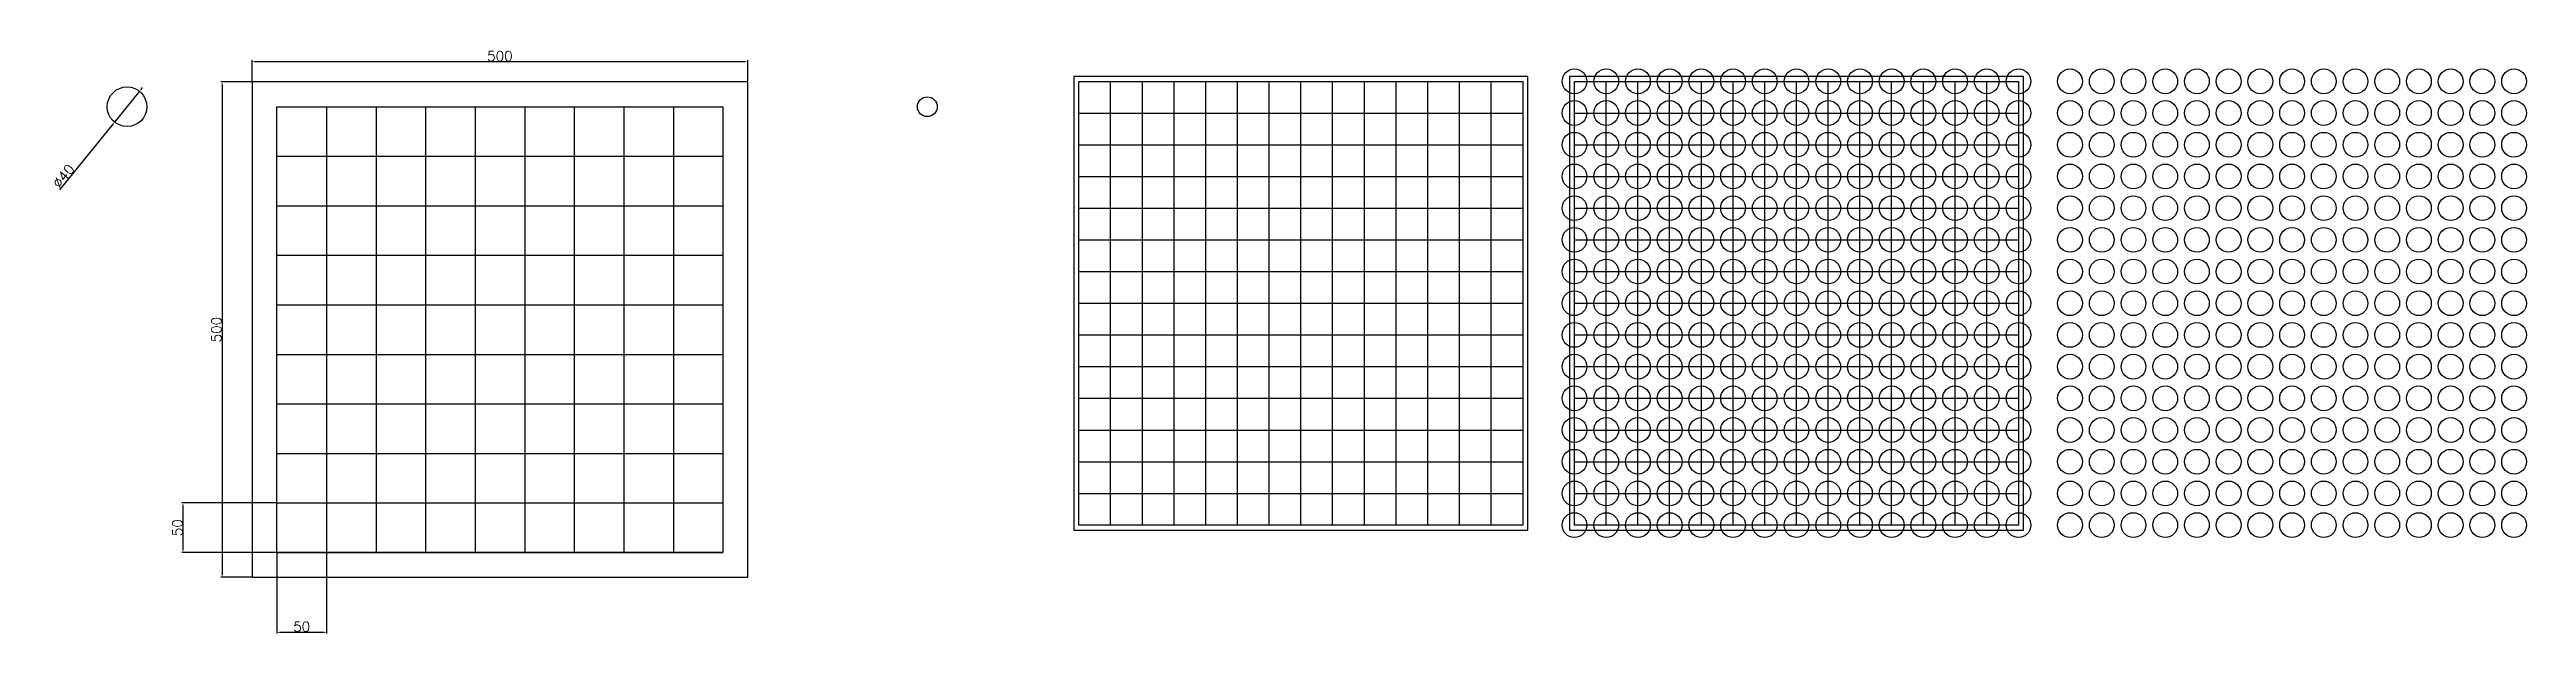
# Model space of a CAD drawing. Header units: millimetres. Extents: x 600 to 3099, y 147 to 737.
import ezdxf

# ---------------------------------------------------------------- set-up
doc = ezdxf.new("R2010")
doc.units = ezdxf.units.MM
doc.styles.get("Standard").update_dxf_attribs({"font": 'txt', "bigfont": 'gbcbig.shx'})
doc.dimstyles.new('ISO-25', dxfattribs={"dimtxt": 10, "dimasz": 2.5, "dimexe": 1.25, "dimexo": 0.625, "dimtad": 1, "dimtxsty": 'Standard', "dimcen": 2.5, "dimadec": 0, "dimazin": 0, "dimtfac": 1, "dimtmove": 0, "dimatfit": 3, "dimfxl": 1, "dimarcsym": 0})

# ---------------------------------------------------------------- blocks, each defined once
blk = doc.blocks.new('*D1')
at = {"color": 0, "lineweight": -2}
for p, q in [((804.1, 704.5), (804.1, 725.7)), ((1304.1, 704.5), (1304.1, 725.7)), ((806.6, 724.4), (1301.6, 724.4))]:
    blk.add_line(p, q, dxfattribs=at)
at = {"color": 0}
for points in [[(806.6, 724.8), (806.6, 724), (804.1, 724.4)], [(1301.6, 724.8), (1301.6, 724), (1304.1, 724.4)]]:
    blk.add_solid(points, dxfattribs=at)
at = {"layer": 'Defpoints', "color": 0}
for p in [(804.1, 703.9), (1304.1, 724.4), (1304.1, 703.9)]:
    blk.add_point(p, dxfattribs=at)
at = {"color": 0, "insert": (1054.1, 730), "char_height": 10, "attachment_point": 5}
blk.add_mtext('500', dxfattribs=at)
blk = doc.blocks.new('*D2')
at = {"color": 0, "lineweight": -2}
for p, q in [((803.5, 703.9), (772.5, 703.9)), ((773.7, 701.4), (773.7, 206.4)), ((803.5, 203.9), (772.5, 203.9))]:
    blk.add_line(p, q, dxfattribs=at)
at = {"color": 0}
for points in [[(773.3, 701.4), (774.2, 701.4), (773.7, 703.9)], [(773.3, 206.4), (774.2, 206.4), (773.7, 203.9)]]:
    blk.add_solid(points, dxfattribs=at)
at = {"layer": 'Defpoints', "color": 0}
for p in [(804.1, 703.9), (773.7, 203.9), (804.1, 203.9)]:
    blk.add_point(p, dxfattribs=at)
at = {"color": 0, "insert": (768.1, 453.9), "char_height": 10, "attachment_point": 5, "rotation": 90}
blk.add_mtext('500', dxfattribs=at)
blk = doc.blocks.new('*D3')
at = {"color": 0, "lineweight": -2}
for p, q in [((690.5, 694.4), (665.3, 663.3)), ((692.1, 696.3), (693.6, 698.3)), ((609.9, 595.1), (663.7, 661.4))]:
    blk.add_line(p, q, dxfattribs=at)
at = {"color": 0}
for points in [[(691.7, 696.6), (692.4, 696.1), (690.5, 694.4)], [(663.4, 661.6), (664, 661.1), (665.3, 663.3)]]:
    blk.add_solid(points, dxfattribs=at)
at = {"layer": 'Defpoints', "color": 0}
for p in [(690.5, 694.4), (665.3, 663.3)]:
    blk.add_point(p, dxfattribs=at)
at = {"color": 0, "insert": (613.8, 608.9), "char_height": 10, "attachment_point": 5, "rotation": 50.9368}
blk.add_mtext('∅40', dxfattribs=at)
blk = doc.blocks.new('*D4')
at = {"color": 0, "lineweight": -2}
for p, q in [((829.1, 228.2), (829.1, 147.1)), ((879.1, 228.2), (879.1, 147.1)), ((831.6, 148.3), (876.6, 148.3))]:
    blk.add_line(p, q, dxfattribs=at)
at = {"color": 0}
for points in [[(831.6, 148.8), (831.6, 147.9), (829.1, 148.3)], [(876.6, 148.8), (876.6, 147.9), (879.1, 148.3)]]:
    blk.add_solid(points, dxfattribs=at)
at = {"layer": 'Defpoints', "color": 0}
for p in [(829.1, 228.9), (879.1, 228.9), (879.1, 148.3)]:
    blk.add_point(p, dxfattribs=at)
at = {"color": 0, "insert": (854.1, 154), "char_height": 10, "attachment_point": 5}
blk.add_mtext('50', dxfattribs=at)
blk = doc.blocks.new('*D5')
at = {"color": 0, "lineweight": -2}
for p, q in [((828.5, 278.9), (733.1, 278.9)), ((734.3, 276.4), (734.3, 231.4)), ((828.5, 228.9), (733.1, 228.9))]:
    blk.add_line(p, q, dxfattribs=at)
at = {"color": 0}
for points in [[(733.9, 276.4), (734.7, 276.4), (734.3, 278.9)], [(733.9, 231.4), (734.7, 231.4), (734.3, 228.9)]]:
    blk.add_solid(points, dxfattribs=at)
at = {"layer": 'Defpoints', "color": 0}
for p in [(829.1, 278.9), (734.3, 228.9), (829.1, 228.9)]:
    blk.add_point(p, dxfattribs=at)
at = {"color": 0, "insert": (728.7, 253.9), "char_height": 10, "attachment_point": 5, "rotation": 90}
blk.add_mtext('50', dxfattribs=at)

msp = doc.modelspace()

# ---------------------------------------------------------------- linework, layer by layer
for p, q in [((804.1, 703.857), (804.1, 203.857)), ((1304.1, 703.857), (804.1, 703.857)), ((1304.1, 203.857), (1304.1, 703.857)), ((1633.272, 709.482), (1633.272, 251.482)), ((2091.272, 709.482), (1633.272, 709.482)), ((2091.272, 251.482), (2091.272, 709.482)), ((2133.272, 709.482), (2133.272, 251.482)), ((2591.272, 709.482), (2133.272, 709.482)), ((2591.272, 251.482), (2591.272, 709.482)), ((829.1, 678.857), (1279.1, 678.857)), ((829.1, 228.857), (829.1, 678.857)), ((879.1, 678.857), (879.1, 228.857)), ((929.1, 678.857), (929.1, 228.857)), ((979.1, 678.857), (979.1, 228.857)), ((1029.1, 678.857), (1029.1, 228.857)), ((1079.1, 678.857), (1079.1, 228.857)), ((1129.1, 678.857), (1129.1, 228.857)), ((1179.1, 678.857), (1179.1, 228.857)), ((1229.1, 678.857), (1229.1, 228.857)), ((1279.1, 678.857), (1279.1, 228.857)), ((829.1, 628.857), (1279.1, 628.857)), ((829.1, 578.857), (1279.1, 578.857)), ((829.1, 528.857), (1279.1, 528.857)), ((829.1, 478.857), (1279.1, 478.857)), ((829.1, 428.857), (1279.1, 428.857)), ((829.1, 378.857), (1279.1, 378.857)), ((829.1, 328.857), (1279.1, 328.857)), ((829.1, 278.857), (1279.1, 278.857)), ((1633.272, 251.482), (2091.272, 251.482)), ((2133.272, 251.482), (2591.272, 251.482)), ((1279.1, 228.857), (829.1, 228.857)), ((829.1, 228.857), (1279.1, 228.857)), ((804.1, 203.857), (1304.1, 203.857))]:
    msp.add_line(p, q)
at = {"color": 1}
for p, q in [((1638.272, 704.482), (2086.272, 704.482)), ((1638.272, 256.482), (1638.272, 704.482)), ((1670.272, 256.482), (1670.272, 704.482)), ((1702.272, 256.482), (1702.272, 704.482)), ((1734.272, 256.482), (1734.272, 704.482)), ((1766.272, 256.482), (1766.272, 704.482)), ((1798.272, 256.482), (1798.272, 704.482)), ((1830.272, 256.482), (1830.272, 704.482)), ((1862.272, 256.482), (1862.272, 704.482)), ((1894.272, 256.482), (1894.272, 704.482)), ((1926.272, 256.482), (1926.272, 704.482)), ((1958.272, 256.482), (1958.272, 704.482)), ((1990.272, 256.482), (1990.272, 704.482)), ((2022.272, 256.482), (2022.272, 704.482)), ((2054.272, 256.482), (2054.272, 704.482)), ((2086.272, 704.482), (2086.272, 256.482)), ((2138.272, 704.482), (2586.272, 704.482)), ((2138.272, 256.482), (2138.272, 704.482)), ((2170.272, 256.482), (2170.272, 704.482)), ((2202.272, 256.482), (2202.272, 704.482)), ((2234.272, 256.482), (2234.272, 704.482)), ((2266.272, 256.482), (2266.272, 704.482)), ((2298.272, 256.482), (2298.272, 704.482)), ((2330.272, 256.482), (2330.272, 704.482)), ((2362.272, 256.482), (2362.272, 704.482)), ((2394.272, 256.482), (2394.272, 704.482)), ((2426.272, 256.482), (2426.272, 704.482)), ((2458.272, 256.482), (2458.272, 704.482)), ((2490.272, 256.482), (2490.272, 704.482)), ((2522.272, 256.482), (2522.272, 704.482)), ((2554.272, 256.482), (2554.272, 704.482)), ((2586.272, 704.482), (2586.272, 256.482)), ((1638.272, 672.482), (2086.272, 672.482)), ((2138.272, 672.482), (2586.272, 672.482)), ((1638.272, 640.482), (2086.272, 640.482)), ((2138.272, 640.482), (2586.272, 640.482)), ((1638.272, 608.482), (2086.272, 608.482)), ((2138.272, 608.482), (2586.272, 608.482)), ((1638.272, 576.482), (2086.272, 576.482)), ((2138.272, 576.482), (2586.272, 576.482)), ((1638.272, 544.482), (2086.272, 544.482)), ((2138.272, 544.482), (2586.272, 544.482)), ((1638.272, 512.482), (2086.272, 512.482)), ((2138.272, 512.482), (2586.272, 512.482)), ((1638.272, 480.482), (2086.272, 480.482)), ((2138.272, 480.482), (2586.272, 480.482)), ((1638.272, 448.482), (2086.272, 448.482)), ((2138.272, 448.482), (2586.272, 448.482)), ((1638.272, 416.482), (2086.272, 416.482)), ((2138.272, 416.482), (2586.272, 416.482)), ((1638.272, 384.482), (2086.272, 384.482)), ((2138.272, 384.482), (2586.272, 384.482)), ((1638.272, 352.482), (2086.272, 352.482)), ((2138.272, 352.482), (2586.272, 352.482)), ((1638.272, 320.482), (2086.272, 320.482)), ((2138.272, 320.482), (2586.272, 320.482)), ((1638.272, 288.482), (2086.272, 288.482)), ((2138.272, 288.482), (2586.272, 288.482)), ((2086.272, 256.482), (1638.272, 256.482)), ((2586.272, 256.482), (2138.272, 256.482))]:
    msp.add_line(p, q, dxfattribs=at)
for centre, radius in [((2138.272, 704.482), 12.5), ((2170.272, 704.482), 12.5), ((2202.272, 704.482), 12.5), ((2234.272, 704.482), 12.5), ((2266.272, 704.482), 12.5), ((2298.272, 704.482), 12.5), ((2330.272, 704.482), 12.5), ((2362.272, 704.482), 12.5), ((2394.272, 704.482), 12.5), ((2426.272, 704.482), 12.5), ((2458.272, 704.482), 12.5), ((2490.272, 704.482), 12.5), ((2522.272, 704.482), 12.5), ((2554.272, 704.482), 12.5), ((2586.272, 704.482), 12.5), ((2638.272, 704.482), 12.5), ((2670.272, 704.482), 12.5), ((2702.272, 704.482), 12.5), ((2734.272, 704.482), 12.5), ((2766.272, 704.482), 12.5), ((2798.272, 704.482), 12.5), ((2830.272, 704.482), 12.5), ((2862.272, 704.482), 12.5), ((2894.272, 704.482), 12.5), ((2926.272, 704.482), 12.5), ((2958.272, 704.482), 12.5), ((2990.272, 704.482), 12.5), ((3022.272, 704.482), 12.5), ((3054.272, 704.482), 12.5), ((3086.272, 704.482), 12.5), ((677.879, 678.857), 20), ((1485.296, 678.857), 10), ((2138.272, 672.482), 12.5), ((2170.272, 672.482), 12.5), ((2202.272, 672.482), 12.5), ((2234.272, 672.482), 12.5), ((2266.272, 672.482), 12.5), ((2298.272, 672.482), 12.5), ((2330.272, 672.482), 12.5), ((2362.272, 672.482), 12.5), ((2394.272, 672.482), 12.5), ((2426.272, 672.482), 12.5), ((2458.272, 672.482), 12.5), ((2490.272, 672.482), 12.5), ((2522.272, 672.482), 12.5), ((2554.272, 672.482), 12.5), ((2586.272, 672.482), 12.5), ((2638.272, 672.482), 12.5), ((2670.272, 672.482), 12.5), ((2702.272, 672.482), 12.5), ((2734.272, 672.482), 12.5), ((2766.272, 672.482), 12.5), ((2798.272, 672.482), 12.5), ((2830.272, 672.482), 12.5), ((2862.272, 672.482), 12.5), ((2894.272, 672.482), 12.5), ((2926.272, 672.482), 12.5), ((2958.272, 672.482), 12.5), ((2990.272, 672.482), 12.5), ((3022.272, 672.482), 12.5), ((3054.272, 672.482), 12.5), ((3086.272, 672.482), 12.5), ((2138.272, 640.482), 12.5), ((2170.272, 640.482), 12.5), ((2202.272, 640.482), 12.5), ((2234.272, 640.482), 12.5), ((2266.272, 640.482), 12.5), ((2298.272, 640.482), 12.5), ((2330.272, 640.482), 12.5), ((2362.272, 640.482), 12.5), ((2394.272, 640.482), 12.5), ((2426.272, 640.482), 12.5), ((2458.272, 640.482), 12.5), ((2490.272, 640.482), 12.5), ((2522.272, 640.482), 12.5), ((2554.272, 640.482), 12.5), ((2586.272, 640.482), 12.5), ((2638.272, 640.482), 12.5), ((2670.272, 640.482), 12.5), ((2702.272, 640.482), 12.5), ((2734.272, 640.482), 12.5), ((2766.272, 640.482), 12.5), ((2798.272, 640.482), 12.5), ((2830.272, 640.482), 12.5), ((2862.272, 640.482), 12.5), ((2894.272, 640.482), 12.5), ((2926.272, 640.482), 12.5), ((2958.272, 640.482), 12.5), ((2990.272, 640.482), 12.5), ((3022.272, 640.482), 12.5), ((3054.272, 640.482), 12.5), ((3086.272, 640.482), 12.5), ((2138.272, 608.482), 12.5), ((2170.272, 608.482), 12.5), ((2202.272, 608.482), 12.5), ((2234.272, 608.482), 12.5), ((2266.272, 608.482), 12.5), ((2298.272, 608.482), 12.5), ((2330.272, 608.482), 12.5), ((2362.272, 608.482), 12.5), ((2394.272, 608.482), 12.5), ((2426.272, 608.482), 12.5), ((2458.272, 608.482), 12.5), ((2490.272, 608.482), 12.5), ((2522.272, 608.482), 12.5), ((2554.272, 608.482), 12.5), ((2586.272, 608.482), 12.5), ((2638.272, 608.482), 12.5), ((2670.272, 608.482), 12.5), ((2702.272, 608.482), 12.5), ((2734.272, 608.482), 12.5), ((2766.272, 608.482), 12.5), ((2798.272, 608.482), 12.5), ((2830.272, 608.482), 12.5), ((2862.272, 608.482), 12.5), ((2894.272, 608.482), 12.5), ((2926.272, 608.482), 12.5), ((2958.272, 608.482), 12.5), ((2990.272, 608.482), 12.5), ((3022.272, 608.482), 12.5), ((3054.272, 608.482), 12.5), ((3086.272, 608.482), 12.5), ((2138.272, 576.482), 12.5), ((2170.272, 576.482), 12.5), ((2202.272, 576.482), 12.5), ((2234.272, 576.482), 12.5), ((2266.272, 576.482), 12.5), ((2298.272, 576.482), 12.5), ((2330.272, 576.482), 12.5), ((2362.272, 576.482), 12.5), ((2394.272, 576.482), 12.5), ((2426.272, 576.482), 12.5), ((2458.272, 576.482), 12.5), ((2490.272, 576.482), 12.5), ((2522.272, 576.482), 12.5), ((2554.272, 576.482), 12.5), ((2586.272, 576.482), 12.5), ((2638.272, 576.482), 12.5), ((2670.272, 576.482), 12.5), ((2702.272, 576.482), 12.5), ((2734.272, 576.482), 12.5), ((2766.272, 576.482), 12.5), ((2798.272, 576.482), 12.5), ((2830.272, 576.482), 12.5), ((2862.272, 576.482), 12.5), ((2894.272, 576.482), 12.5), ((2926.272, 576.482), 12.5), ((2958.272, 576.482), 12.5), ((2990.272, 576.482), 12.5), ((3022.272, 576.482), 12.5), ((3054.272, 576.482), 12.5), ((3086.272, 576.482), 12.5), ((2138.272, 544.482), 12.5), ((2170.272, 544.482), 12.5), ((2202.272, 544.482), 12.5), ((2234.272, 544.482), 12.5), ((2266.272, 544.482), 12.5), ((2298.272, 544.482), 12.5), ((2330.272, 544.482), 12.5), ((2362.272, 544.482), 12.5), ((2394.272, 544.482), 12.5), ((2426.272, 544.482), 12.5), ((2458.272, 544.482), 12.5), ((2490.272, 544.482), 12.5), ((2522.272, 544.482), 12.5), ((2554.272, 544.482), 12.5), ((2586.272, 544.482), 12.5), ((2638.272, 544.482), 12.5), ((2670.272, 544.482), 12.5), ((2702.272, 544.482), 12.5), ((2734.272, 544.482), 12.5), ((2766.272, 544.482), 12.5), ((2798.272, 544.482), 12.5), ((2830.272, 544.482), 12.5), ((2862.272, 544.482), 12.5), ((2894.272, 544.482), 12.5), ((2926.272, 544.482), 12.5), ((2958.272, 544.482), 12.5), ((2990.272, 544.482), 12.5), ((3022.272, 544.482), 12.5), ((3054.272, 544.482), 12.5), ((3086.272, 544.482), 12.5), ((2138.272, 512.482), 12.5), ((2170.272, 512.482), 12.5), ((2202.272, 512.482), 12.5), ((2234.272, 512.482), 12.5), ((2266.272, 512.482), 12.5), ((2298.272, 512.482), 12.5), ((2330.272, 512.482), 12.5), ((2362.272, 512.482), 12.5), ((2394.272, 512.482), 12.5), ((2426.272, 512.482), 12.5), ((2458.272, 512.482), 12.5), ((2490.272, 512.482), 12.5), ((2522.272, 512.482), 12.5), ((2554.272, 512.482), 12.5), ((2586.272, 512.482), 12.5), ((2638.272, 512.482), 12.5), ((2670.272, 512.482), 12.5), ((2702.272, 512.482), 12.5), ((2734.272, 512.482), 12.5), ((2766.272, 512.482), 12.5), ((2798.272, 512.482), 12.5), ((2830.272, 512.482), 12.5), ((2862.272, 512.482), 12.5), ((2894.272, 512.482), 12.5), ((2926.272, 512.482), 12.5), ((2958.272, 512.482), 12.5), ((2990.272, 512.482), 12.5), ((3022.272, 512.482), 12.5), ((3054.272, 512.482), 12.5), ((3086.272, 512.482), 12.5), ((2138.272, 480.482), 12.5), ((2170.272, 480.482), 12.5), ((2202.272, 480.482), 12.5), ((2234.272, 480.482), 12.5), ((2266.272, 480.482), 12.5), ((2298.272, 480.482), 12.5), ((2330.272, 480.482), 12.5), ((2362.272, 480.482), 12.5), ((2394.272, 480.482), 12.5), ((2426.272, 480.482), 12.5), ((2458.272, 480.482), 12.5), ((2490.272, 480.482), 12.5), ((2522.272, 480.482), 12.5), ((2554.272, 480.482), 12.5), ((2586.272, 480.482), 12.5), ((2638.272, 480.482), 12.5), ((2670.272, 480.482), 12.5), ((2702.272, 480.482), 12.5), ((2734.272, 480.482), 12.5), ((2766.272, 480.482), 12.5), ((2798.272, 480.482), 12.5), ((2830.272, 480.482), 12.5), ((2862.272, 480.482), 12.5), ((2894.272, 480.482), 12.5), ((2926.272, 480.482), 12.5), ((2958.272, 480.482), 12.5), ((2990.272, 480.482), 12.5), ((3022.272, 480.482), 12.5), ((3054.272, 480.482), 12.5), ((3086.272, 480.482), 12.5), ((2138.272, 448.482), 12.5), ((2170.272, 448.482), 12.5), ((2202.272, 448.482), 12.5), ((2234.272, 448.482), 12.5), ((2266.272, 448.482), 12.5), ((2298.272, 448.482), 12.5), ((2330.272, 448.482), 12.5), ((2362.272, 448.482), 12.5), ((2394.272, 448.482), 12.5), ((2426.272, 448.482), 12.5), ((2458.272, 448.482), 12.5), ((2490.272, 448.482), 12.5), ((2522.272, 448.482), 12.5), ((2554.272, 448.482), 12.5), ((2586.272, 448.482), 12.5), ((2638.272, 448.482), 12.5), ((2670.272, 448.482), 12.5), ((2702.272, 448.482), 12.5), ((2734.272, 448.482), 12.5), ((2766.272, 448.482), 12.5), ((2798.272, 448.482), 12.5), ((2830.272, 448.482), 12.5), ((2862.272, 448.482), 12.5), ((2894.272, 448.482), 12.5), ((2926.272, 448.482), 12.5), ((2958.272, 448.482), 12.5), ((2990.272, 448.482), 12.5), ((3022.272, 448.482), 12.5), ((3054.272, 448.482), 12.5), ((3086.272, 448.482), 12.5), ((2138.272, 416.482), 12.5), ((2170.272, 416.482), 12.5), ((2202.272, 416.482), 12.5), ((2234.272, 416.482), 12.5), ((2266.272, 416.482), 12.5), ((2298.272, 416.482), 12.5), ((2330.272, 416.482), 12.5), ((2362.272, 416.482), 12.5), ((2394.272, 416.482), 12.5), ((2426.272, 416.482), 12.5), ((2458.272, 416.482), 12.5), ((2490.272, 416.482), 12.5), ((2522.272, 416.482), 12.5), ((2554.272, 416.482), 12.5), ((2586.272, 416.482), 12.5), ((2638.272, 416.482), 12.5), ((2670.272, 416.482), 12.5), ((2702.272, 416.482), 12.5), ((2734.272, 416.482), 12.5), ((2766.272, 416.482), 12.5), ((2798.272, 416.482), 12.5), ((2830.272, 416.482), 12.5), ((2862.272, 416.482), 12.5), ((2894.272, 416.482), 12.5), ((2926.272, 416.482), 12.5), ((2958.272, 416.482), 12.5), ((2990.272, 416.482), 12.5), ((3022.272, 416.482), 12.5), ((3054.272, 416.482), 12.5), ((3086.272, 416.482), 12.5), ((2138.272, 384.482), 12.5), ((2170.272, 384.482), 12.5), ((2202.272, 384.482), 12.5), ((2234.272, 384.482), 12.5), ((2266.272, 384.482), 12.5), ((2298.272, 384.482), 12.5), ((2330.272, 384.482), 12.5), ((2362.272, 384.482), 12.5), ((2394.272, 384.482), 12.5), ((2426.272, 384.482), 12.5), ((2458.272, 384.482), 12.5), ((2490.272, 384.482), 12.5), ((2522.272, 384.482), 12.5), ((2554.272, 384.482), 12.5), ((2586.272, 384.482), 12.5), ((2638.272, 384.482), 12.5), ((2670.272, 384.482), 12.5), ((2702.272, 384.482), 12.5), ((2734.272, 384.482), 12.5), ((2766.272, 384.482), 12.5), ((2798.272, 384.482), 12.5), ((2830.272, 384.482), 12.5), ((2862.272, 384.482), 12.5), ((2894.272, 384.482), 12.5), ((2926.272, 384.482), 12.5), ((2958.272, 384.482), 12.5), ((2990.272, 384.482), 12.5), ((3022.272, 384.482), 12.5), ((3054.272, 384.482), 12.5), ((3086.272, 384.482), 12.5), ((2138.272, 352.482), 12.5), ((2170.272, 352.482), 12.5), ((2202.272, 352.482), 12.5), ((2234.272, 352.482), 12.5), ((2266.272, 352.482), 12.5), ((2298.272, 352.482), 12.5), ((2330.272, 352.482), 12.5), ((2362.272, 352.482), 12.5), ((2394.272, 352.482), 12.5), ((2426.272, 352.482), 12.5), ((2458.272, 352.482), 12.5), ((2490.272, 352.482), 12.5), ((2522.272, 352.482), 12.5), ((2554.272, 352.482), 12.5), ((2586.272, 352.482), 12.5), ((2638.272, 352.482), 12.5), ((2670.272, 352.482), 12.5), ((2702.272, 352.482), 12.5), ((2734.272, 352.482), 12.5), ((2766.272, 352.482), 12.5), ((2798.272, 352.482), 12.5), ((2830.272, 352.482), 12.5), ((2862.272, 352.482), 12.5), ((2894.272, 352.482), 12.5), ((2926.272, 352.482), 12.5), ((2958.272, 352.482), 12.5), ((2990.272, 352.482), 12.5), ((3022.272, 352.482), 12.5), ((3054.272, 352.482), 12.5), ((3086.272, 352.482), 12.5), ((2138.272, 320.482), 12.5), ((2170.272, 320.482), 12.5), ((2202.272, 320.482), 12.5), ((2234.272, 320.482), 12.5), ((2266.272, 320.482), 12.5), ((2298.272, 320.482), 12.5), ((2330.272, 320.482), 12.5), ((2362.272, 320.482), 12.5), ((2394.272, 320.482), 12.5), ((2426.272, 320.482), 12.5), ((2458.272, 320.482), 12.5), ((2490.272, 320.482), 12.5), ((2522.272, 320.482), 12.5), ((2554.272, 320.482), 12.5), ((2586.272, 320.482), 12.5), ((2638.272, 320.482), 12.5), ((2670.272, 320.482), 12.5), ((2702.272, 320.482), 12.5), ((2734.272, 320.482), 12.5), ((2766.272, 320.482), 12.5), ((2798.272, 320.482), 12.5), ((2830.272, 320.482), 12.5), ((2862.272, 320.482), 12.5), ((2894.272, 320.482), 12.5), ((2926.272, 320.482), 12.5), ((2958.272, 320.482), 12.5), ((2990.272, 320.482), 12.5), ((3022.272, 320.482), 12.5), ((3054.272, 320.482), 12.5), ((3086.272, 320.482), 12.5), ((2138.272, 288.482), 12.5), ((2170.272, 288.482), 12.5), ((2202.272, 288.482), 12.5), ((2234.272, 288.482), 12.5), ((2266.272, 288.482), 12.5), ((2298.272, 288.482), 12.5), ((2330.272, 288.482), 12.5), ((2362.272, 288.482), 12.5), ((2394.272, 288.482), 12.5), ((2426.272, 288.482), 12.5), ((2458.272, 288.482), 12.5), ((2490.272, 288.482), 12.5), ((2522.272, 288.482), 12.5), ((2554.272, 288.482), 12.5), ((2586.272, 288.482), 12.5), ((2638.272, 288.482), 12.5), ((2670.272, 288.482), 12.5), ((2702.272, 288.482), 12.5), ((2734.272, 288.482), 12.5), ((2766.272, 288.482), 12.5), ((2798.272, 288.482), 12.5), ((2830.272, 288.482), 12.5), ((2862.272, 288.482), 12.5), ((2894.272, 288.482), 12.5), ((2926.272, 288.482), 12.5), ((2958.272, 288.482), 12.5), ((2990.272, 288.482), 12.5), ((3022.272, 288.482), 12.5), ((3054.272, 288.482), 12.5), ((3086.272, 288.482), 12.5), ((2138.272, 256.482), 12.5), ((2170.272, 256.482), 12.5), ((2202.272, 256.482), 12.5), ((2234.272, 256.482), 12.5), ((2266.272, 256.482), 12.5), ((2298.272, 256.482), 12.5), ((2330.272, 256.482), 12.5), ((2362.272, 256.482), 12.5), ((2394.272, 256.482), 12.5), ((2426.272, 256.482), 12.5), ((2458.272, 256.482), 12.5), ((2490.272, 256.482), 12.5), ((2522.272, 256.482), 12.5), ((2554.272, 256.482), 12.5), ((2586.272, 256.482), 12.5), ((2638.272, 256.482), 12.5), ((2670.272, 256.482), 12.5), ((2702.272, 256.482), 12.5), ((2734.272, 256.482), 12.5), ((2766.272, 256.482), 12.5), ((2798.272, 256.482), 12.5), ((2830.272, 256.482), 12.5), ((2862.272, 256.482), 12.5), ((2894.272, 256.482), 12.5), ((2926.272, 256.482), 12.5), ((2958.272, 256.482), 12.5), ((2990.272, 256.482), 12.5), ((3022.272, 256.482), 12.5), ((3054.272, 256.482), 12.5), ((3086.272, 256.482), 12.5)]:
    msp.add_circle(centre, radius)

# ---------------------------------------------------------------- dimensions: what is measured, and where the dimension line sits
for base, p1, p2, picture, middle in [((1304.1, 724.418), (804.1, 703.857), (1304.1, 703.857), '*D1', (1054.1, 730.043)), ((879.1, 148.345), (829.1, 228.857), (879.1, 228.857), '*D4', (854.1, 153.97))]:
    dim = msp.add_linear_dim(base=base, p1=p1, p2=p2, dimstyle='ISO-25')
    dim.commit()
    dim.dimension.update_dxf_attribs({"geometry": picture, "text_midpoint": middle})
for base, p1, p2, picture, middle in [((773.74, 203.857), (804.1, 703.857), (804.1, 203.857), '*D2', (768.115, 453.857)), ((734.325, 228.857), (829.1, 278.857), (829.1, 228.857), '*D5', (728.7, 253.857))]:
    dim = msp.add_linear_dim(base=base, p1=p1, p2=p2, angle=90, dimstyle='ISO-25')
    dim.commit()
    dim.dimension.update_dxf_attribs({"geometry": picture, "text_midpoint": middle})
dim = msp.add_diameter_dim_2p(p1=(690.483, 694.386), p2=(665.275, 663.328), dimstyle='ISO-25')
dim.commit()
dim.dimension.update_dxf_attribs({"geometry": '*D3', "text_midpoint": (618.202, 605.329), "dimtype": 163})

doc.saveas('drawing.dxf')
